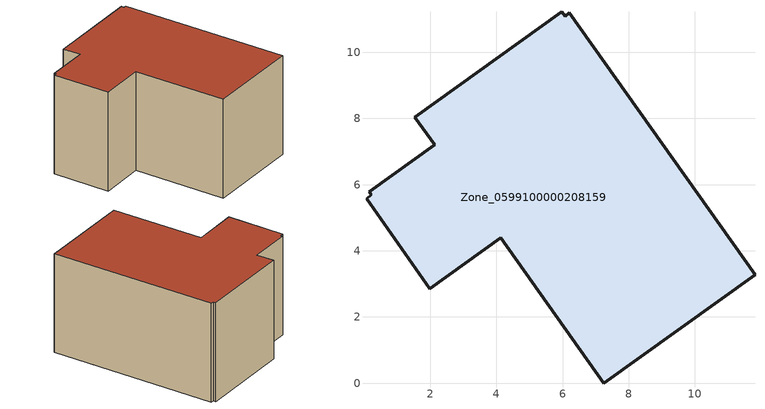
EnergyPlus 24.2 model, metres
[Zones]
Zone_0599100000208159
 floor ground (C_G): 0.15,5.78 2.13,7.2 1.53,8.04 5.98,11.22 6.07,11.09 6.21,11.19 11.82,3.27 7.24,0 4.13,4.39 1.99,2.85 0.07,5.57 0.21,5.69 z0
 wall outside (C_F): 2.13,7.2 0.15,5.78 0.21,5.69 0.07,5.57 1.99,2.85 4.13,4.39 7.24,0 11.82,3.27 6.21,11.19 6.07,11.09 5.98,11.22 1.53,8.04 2.13,7.2 z0:5.8
 roof outside (C_R): 0.21,5.69 0.07,5.57 1.99,2.85 4.13,4.39 7.24,0 11.82,3.27 6.21,11.19 6.07,11.09 5.98,11.22 1.53,8.04 2.13,7.2 0.15,5.78 z5.8
[BUILDING]
Pand.0599100000208159: North Axis=0; Terrain=City; Loads Convergence Tolerance Value=0.04; Temperature Convergence Tolerance Value=0.4; Solar Distribution=FullExterior; Maximum Number of Warmup Days=25; Minimum Number of Warmup Days=1
[Site:Location]
Rotterdam.The.Hague.AP_ZH_NLD Design_Conditions: Latitude=51.96; Longitude=4.45; Time Zone=1; Elevation=-4.5
[SITE:GROUNDTEMPERATURE:BUILDINGSURFACE]
18, 18, 18, 18, 18, 18, 18, 18, 18, 18, 18, 18
[MATERIAL] Thermal Absorptance=0.9; Solar Absorptance=0.7; Visible Absorptance=0.7
Name | Roughness | Thickness | Conductivity | Density | Specific Heat
G.TC.1975-1991 | MediumSmooth | 0.15 | 0.288461 | 540 | 1210
F.TC.1975-1991 | Rough | 0.3 | 0.230769 | 1920 | 840
R.TC.1975-1991 | MediumRough | 0.2 | 0.153846 | 1500 | 1000
[CONSTRUCTION]
C_G: G.TC.1975-1991
C_F: F.TC.1975-1991
C_R: R.TC.1975-1991
[ZONE]
Zone_0599100000208159: Type=1; Multiplier=1; Ceiling Height=Autocalculate; Volume=Autocalculate; Floor Area=autocalculate; Part of Total Floor Area=Yes
[ZONEINFILTRATION:DESIGNFLOWRATE]
Infil_Zone_0599100000208159: Zone or ZoneList or Space or SpaceList=Zone_0599100000208159; Schedule=AlwaysOn; Design Flow Rate Calculation Method=Flow/Area; Flow Rate per Floor Area=0.003; Constant Term Coefficient=1; Temperature Term Coefficient=0; Velocity Term Coefficient=0; Velocity Squared Term Coefficient=0
[HVACTEMPLATE:ZONE:IDEALLOADSAIRSYSTEM]
Zone_0599100000208159: Maximum Heating Supply Air Temperature=50; Minimum Cooling Supply Air Temperature=13; Maximum Heating Supply Air Humidity Ratio=0.0156; Minimum Cooling Supply Air Humidity Ratio=0.0077; Heating Limit=NoLimit; Cooling Limit=NoLimit; Dehumidification Control Type=ConstantSensibleHeatRatio; Cooling Sensible Heat Ratio=0.7; Dehumidification Setpoint=60; Humidification Control Type=None; Humidification Setpoint=30; Outdoor Air Method=None; Outdoor Air Flow Rate per Person=0.00944; Outdoor Air Flow Rate per Zone Floor Area=0; Outdoor Air Flow Rate per Zone=0; Demand Controlled Ventilation Type=None; Outdoor Air Economizer Type=NoEconomizer; Heat Recovery Type=None; Sensible Heat Recovery Effectiveness=0.7; Latent Heat Recovery Effectiveness=0.65
[ZONECONTROL:THERMOSTAT]
ThermostatControl_Zone_0599100000208159: Zone or ZoneList=Zone_0599100000208159; Control Type Schedule=DualSetpointControlType; Control 1=Thermostat_Zone_0599100000208159; Temperature Difference Between Cutout And Setpoint=0
[THERMOSTATSETPOINT:DUALSETPOINT]
Thermostat_Zone_0599100000208159: Heating Setpoint Temperature Schedule=HeatingSetpoint_Zone_0599100000208159; Cooling Setpoint Temperature Schedule=CoolingSetpoint_Zone_0599100000208159
[SCHEDULE:COMPACT]
HeatingSetpoint_Zone_0599100000208159: Through: 12/31, For: AllDays, Until: 24:00, 21
CoolingSetpoint_Zone_0599100000208159: Through: 12/31, For: AllDays, Until: 24:00, 24
DualSetpointControlType: Through: 12/31, For: AllDays, Until: 24:00, 4
AlwaysOn: Through: 12/31, For: AllDays, Until: 24:00, 1
